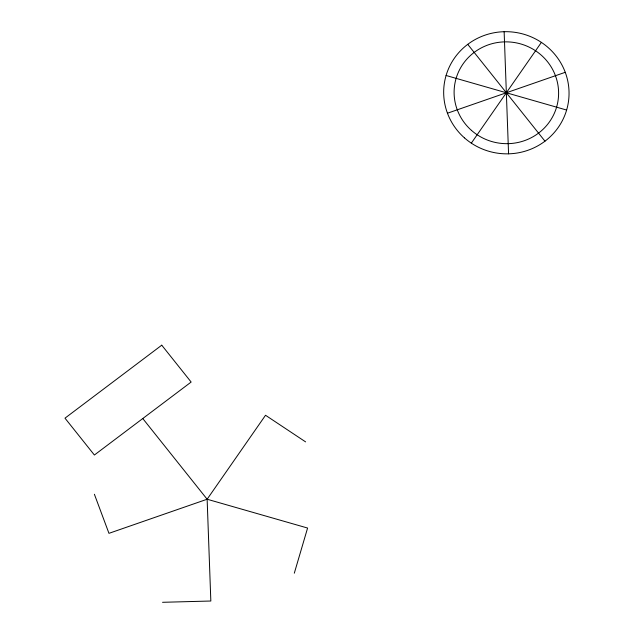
<?xml version="1.0" encoding="UTF-8"?>
<svg xmlns="http://www.w3.org/2000/svg" width="634" height="634" viewBox="0 0 634 634"><rect width="100%" height="100%" fill="white"/><g stroke="black" fill="none" stroke-linecap="round" stroke-linejoin="round"><path stroke-width="0.95" d="M294.303 573.199L307.593 528.043L207.136 499.235L108.961 533.337L94.387 494.251M162.542 602.3L210.837 601.016L207.136 499.235L265.527 415.262L305.604 441.882M471.324 143.149L541.388 42.383M447.453 113.224L565.259 72.308M446.082 75.486L566.63 110.047M467.734 44.34L544.978 141.184M142.769 418.535L207.136 499.235M504.133 31.7L508.571 153.832M161.749 345.189L64.985 418.163L94.387 455.022L191.143 382.048L161.749 345.189M471.411 130.342A52.281 50.879 8.6 0 0 557.468 103.73A52.281 50.879 8.6 0 0 490.185 44.229A52.281 50.879 8.6 0 0 471.411 130.342M464.429 137.855A62.734 61.054 8.6 0 0 567.684 105.918A62.734 61.054 8.6 0 0 486.952 34.529A62.734 61.054 8.6 0 0 464.429 137.855"/></g></svg>
